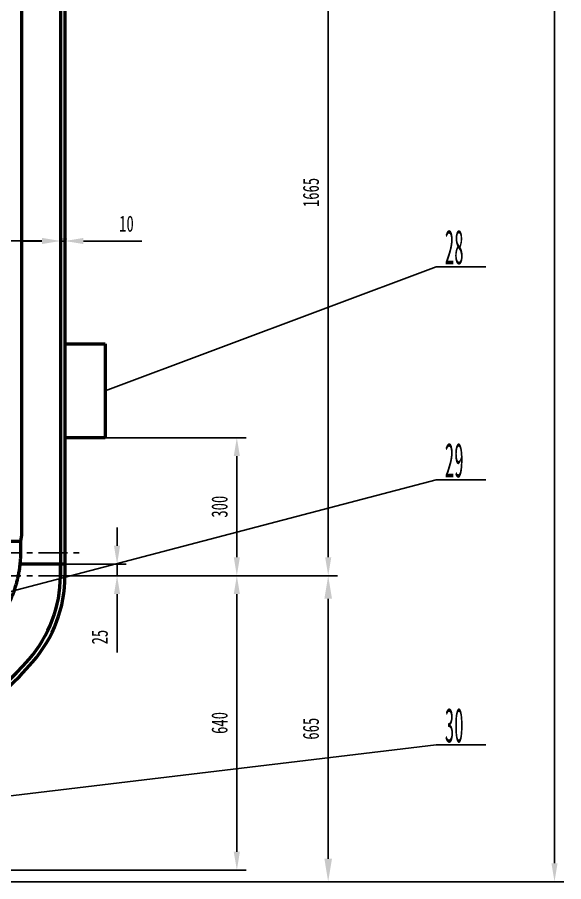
# Model space of a CAD drawing. Header units: millimetres. Extents: x -11803 to 14115, y -852 to 12275.
# Drawn here: x 9056 to 10244, y 5874 to 7753 of the extents above; entities that cross this region are included whole.
import ezdxf

# ---------------------------------------------------------------- set-up
doc = ezdxf.new("R2010")
doc.units = ezdxf.units.MM
doc.linetypes.add('CENTERX2', pattern=[101.6, 63.5, -12.7, 12.7, -12.7])
doc.layers.get('Defpoints').update_dxf_attribs({"lineweight": 0})
for name, color, linetype, lineweight in [('CAXA0', 7, 'Continuous', 70), ('CAXA3', 7, 'Continuous', 25), ('中心线', 1, 'CENTERX2', 25), ('粗实线', 7, 'Continuous', 50)]:
    doc.layers.add(name, color=color, linetype=linetype, lineweight=lineweight)
doc.layers.add('细实线', color=125, linetype='Continuous')
doc.styles.add('标准', font='SimSun.ttf', dxfattribs={"width": 0.667})
doc.styles.add('样式 7', font='SimSun.ttf', dxfattribs={"width": 0.4})
doc.dimstyles.new('标准', dxfattribs={"dimscale": 10, "dimtxt": 3.5, "dimasz": 4, "dimexe": 2, "dimexo": 0, "dimgap": 2, "dimtad": 1, "dimdec": 1, "dimdsep": 46, "dimtxsty": '标准', "dimcen": 0, "dimdle": 2, "dimazin": 2, "dimtfac": 1, "dimtdec": 1, "dimtmove": 0, "dimatfit": 3, "dimfxl": 0, "dimtolj": 1, "dimtzin": 0, "dimarcsym": 0})

# ---------------------------------------------------------------- blocks, each defined once
blk = doc.blocks.new('*D54')
at = {"layer": 'Defpoints', "color": 0, "linetype": 'Continuous', "lineweight": 25}
for p in [(9065.9, 8204), (9159.9, 6539), (9732, 6539)]:
    blk.add_point(p, dxfattribs=at)
at = {"layer": '细实线', "color": 0, "linetype": 'Continuous', "lineweight": -2}
for p, q in [((9065.9, 8204), (9752, 8204)), ((9732, 8164), (9732, 6579)), ((9159.9, 6539), (9752, 6539))]:
    blk.add_line(p, q, dxfattribs=at)
at = {"layer": '细实线', "color": 0, "linetype": 'Continuous', "lineweight": 25}
for points in [[(9725.3, 8164), (9738.6, 8164), (9732, 8204)], [(9725.3, 6579), (9738.6, 6579), (9732, 6539)]]:
    blk.add_solid(points, dxfattribs=at)
at = {"layer": '细实线', "color": 0, "linetype": 'Continuous', "lineweight": -3, "insert": (9694.5, 7372), "char_height": 35, "attachment_point": 5, "rotation": 90, "style": '标准'}
blk.add_mtext('\\A1;\\fFangSong_GB2312;1665', dxfattribs=at)
blk = doc.blocks.new('*D55')
at = {"layer": 'Defpoints', "color": 0, "linetype": 'Continuous', "lineweight": 25}
for p in [(9159.9, 6539), (8199.4, 5874), (9731.9, 5874)]:
    blk.add_point(p, dxfattribs=at)
at = {"layer": '细实线', "color": 0, "linetype": 'Continuous', "lineweight": -2}
for p, q in [((9159.9, 6539), (9751.9, 6539)), ((9731.9, 6489), (9731.9, 5924)), ((8199.4, 5874), (9751.9, 5874))]:
    blk.add_line(p, q, dxfattribs=at)
at = {"layer": '细实线', "color": 0, "linetype": 'Continuous', "lineweight": 25}
for points in [[(9723.6, 6489), (9740.2, 6489), (9731.9, 6539)], [(9723.6, 5924), (9740.2, 5924), (9731.9, 5874)]]:
    blk.add_solid(points, dxfattribs=at)
at = {"layer": '细实线', "color": 0, "linetype": 'Continuous', "lineweight": -3, "insert": (9694.4, 6206.5), "char_height": 35, "attachment_point": 5, "rotation": 90, "style": '标准'}
blk.add_mtext('\\A1;\\fFangSong_GB2312;665', dxfattribs=at)
blk = doc.blocks.new('*D56')
at = {"layer": 'Defpoints', "color": 0, "linetype": 'Continuous', "lineweight": 25}
for p in [(9247.4, 6839), (9159.9, 6539), (9533.4, 6539)]:
    blk.add_point(p, dxfattribs=at)
at = {"layer": '细实线', "color": 0, "linetype": 'Continuous', "lineweight": -2}
for p, q in [((9247.4, 6839), (9553.4, 6839)), ((9533.4, 6799), (9533.4, 6579)), ((9159.9, 6539), (9553.4, 6539))]:
    blk.add_line(p, q, dxfattribs=at)
at = {"layer": '细实线', "color": 0, "linetype": 'Continuous', "lineweight": 25}
for points in [[(9526.7, 6799), (9540, 6799), (9533.4, 6839)], [(9526.7, 6579), (9540, 6579), (9533.4, 6539)]]:
    blk.add_solid(points, dxfattribs=at)
at = {"layer": '细实线', "color": 0, "linetype": 'Continuous', "lineweight": -3, "insert": (9495.9, 6689), "char_height": 35, "attachment_point": 5, "rotation": 90, "style": '标准'}
blk.add_mtext('\\A1;\\fFangSong_GB2312;300', dxfattribs=at)
blk = doc.blocks.new('*D61')
at = {"layer": 'Defpoints', "color": 0, "linetype": 'Continuous', "lineweight": 25}
for p in [(9159.9, 6539), (9533.4, 6539), (8491.9, 5899)]:
    blk.add_point(p, dxfattribs=at)
at = {"layer": '细实线', "color": 0, "linetype": 'Continuous', "lineweight": -2}
for p, q in [((9159.9, 6539), (9553.4, 6539)), ((9533.4, 5939), (9533.4, 6499)), ((8491.9, 5899), (9553.4, 5899))]:
    blk.add_line(p, q, dxfattribs=at)
at = {"layer": '细实线', "color": 0, "linetype": 'Continuous', "lineweight": 25}
for points in [[(9526.7, 6499), (9540, 6499), (9533.4, 6539)], [(9526.7, 5939), (9540, 5939), (9533.4, 5899)]]:
    blk.add_solid(points, dxfattribs=at)
at = {"layer": '细实线', "color": 0, "linetype": 'Continuous', "lineweight": -3, "insert": (9495.9, 6219), "char_height": 35, "attachment_point": 5, "rotation": 90, "style": '标准'}
blk.add_mtext('\\A1;\\fFangSong_GB2312;640', dxfattribs=at)
blk = doc.blocks.new('*D70')
at = {"layer": 'Defpoints', "color": 0, "linetype": 'Continuous', "lineweight": 25}
for p in [(9159.9, 6564), (9159.9, 6539), (9273.1, 6539)]:
    blk.add_point(p, dxfattribs=at)
at = {"layer": '细实线', "color": 0, "linetype": 'Continuous', "lineweight": -2}
for p, q in [((9273.1, 6604), (9273.1, 6644)), ((9159.9, 6564), (9293.1, 6564)), ((9273.1, 6564), (9273.1, 6539)), ((9159.9, 6539), (9293.1, 6539)), ((9273.1, 6499), (9273.1, 6372.2))]:
    blk.add_line(p, q, dxfattribs=at)
at = {"layer": '细实线', "color": 0, "linetype": 'Continuous', "lineweight": 25}
for points in [[(9266.4, 6604), (9279.7, 6604), (9273.1, 6564)], [(9266.4, 6499), (9279.7, 6499), (9273.1, 6539)]]:
    blk.add_solid(points, dxfattribs=at)
at = {"layer": '细实线', "color": 0, "linetype": 'Continuous', "lineweight": -3, "insert": (9235.6, 6405.6), "char_height": 35, "attachment_point": 5, "rotation": 90, "style": '标准'}
blk.add_mtext('\\A1;\\fFangSong_GB2312;25', dxfattribs=at)
blk = doc.blocks.new('*D71')
at = {"layer": 'Defpoints', "color": 0, "linetype": 'Continuous', "lineweight": 25}
for p in [(9159.9, 7374.8), (9159.9, 7266.4), (9149.9, 7060.9)]:
    blk.add_point(p, dxfattribs=at)
at = {"layer": '细实线', "color": 0, "linetype": 'Continuous', "lineweight": -2}
for p, q in [((9159.9, 7374.8), (9159.9, 7246.4)), ((9149.9, 7060.9), (9149.9, 7286.4)), ((9109.9, 7266.4), (9069.9, 7266.4)), ((9149.9, 7266.4), (9159.9, 7266.4)), ((9199.9, 7266.4), (9327, 7266.4))]:
    blk.add_line(p, q, dxfattribs=at)
at = {"layer": '细实线', "color": 0, "linetype": 'Continuous', "lineweight": 25}
for points in [[(9109.9, 7273.1), (9109.9, 7259.8), (9149.9, 7266.4)], [(9199.9, 7273.1), (9199.9, 7259.8), (9159.9, 7266.4)]]:
    blk.add_solid(points, dxfattribs=at)
at = {"layer": '细实线', "color": 0, "linetype": 'Continuous', "lineweight": 25, "insert": (9293.5, 7303.9), "char_height": 35, "attachment_point": 5, "style": '标准'}
blk.add_mtext('\\A1;\\fFangSong_GB2312;10', dxfattribs=at)
blk = doc.blocks.new('*D75')
at = {"layer": 'Defpoints', "color": 0, "lineweight": 25}
for p in [(7149.9, 7267.7), (9149.9, 7267.7), (9149.9, 7266.5)]:
    blk.add_point(p, dxfattribs=at)
at = {"layer": '细实线', "color": 0, "lineweight": -2}
for p, q in [((7149.9, 7267.7), (7149.9, 7246.5)), ((7189.9, 7266.5), (9109.9, 7266.5)), ((9149.9, 7267.7), (9149.9, 7246.5))]:
    blk.add_line(p, q, dxfattribs=at)
at = {"layer": '细实线', "color": 0, "lineweight": 25}
for points in [[(7189.9, 7273.2), (7189.9, 7259.8), (7149.9, 7266.5)], [(9109.9, 7273.2), (9109.9, 7259.8), (9149.9, 7266.5)]]:
    blk.add_solid(points, dxfattribs=at)
at = {"layer": '细实线', "color": 3, "lineweight": -3, "insert": (7985.1, 7331.9), "char_height": 35, "attachment_point": 5, "style": '标准'}
blk.add_mtext('\\A1;φ2000', dxfattribs=at)

msp = doc.modelspace()

# ---------------------------------------------------------------- linework, layer by layer
at = {"layer": 'CAXA0', "linetype": 'Continuous', "lineweight": 70}
msp.add_line((9159.914, 7270.22), (9159.914, 7271.148), dxfattribs=at)
at = {"layer": 'CAXA0', "linetype": 'Continuous', "lineweight": 50}
msp.add_line((9159.914, 6563.978), (9062.607, 6563.978), dxfattribs=at)
at = {"layer": 'CAXA0', "lineweight": 50}
msp.add_line((9149.914, 6538.978), (9149.914, 6563.978), dxfattribs=at)
at = {"layer": 'CAXA3', "linetype": 'Continuous', "lineweight": 50}
for p, q in [((7235.914, 6613.978), (9063.914, 6613.978)), ((9063.913, 6613.978), (9065.914, 6627.056)), ((9063.914, 6588.978), (9063.914, 6613.978))]:
    msp.add_line(p, q, dxfattribs=at)
at = {"layer": '中心线'}
for p, q in [((7070.086, 6588.978), (9194.106, 6588.978)), ((7070.086, 6538.978), (9194.106, 6538.978))]:
    msp.add_line(p, q, dxfattribs=at)
at = {"layer": '粗实线', "linetype": 'Continuous', "lineweight": 50}
for p, q in [((9065.914, 6627.056), (9065.914, 9000.9)), ((9159.914, 8100.694), (9159.914, 6538.978)), ((9149.914, 8096.552), (9149.914, 6538.978)), ((9159.914, 7042.62), (9247.407, 7042.62)), ((9247.407, 7042.62), (9247.407, 6838.978)), ((9247.407, 6838.978), (9159.914, 6838.978))]:
    msp.add_line(p, q, dxfattribs=at)
at = {"layer": '粗实线', "lineweight": 50}
for centre, radius, start, end in [((8874.43, 6538.978), 275.484, 318.878705, 0), ((8537.467, 6833.191), 722.815, 293.156791, 318.876303)]:
    msp.add_arc(centre, radius, start, end, dxfattribs=at)
at = {"layer": '粗实线', "linetype": 'Continuous', "lineweight": 50}
for centre, radius, start, end in [((8874.43, 6538.978), 285.484, 318.878705, 0), ((8537.467, 6833.191), 732.815, 293.156791, 318.876303)]:
    msp.add_arc(centre, radius, start, end, dxfattribs=at)
msp.add_rational_spline([(8178.414, 6125.203), (8182.385, 6125.265), (8200.179, 6125.602), (8231.482, 6126.659), (8273.177, 6129.02), (8315.123, 6132.394), (8357.377, 6136.822), (8414.088, 6144.2), (8484.745, 6156.201), (8567.694, 6175.059), (8647.743, 6198.395), (8723.51, 6226.034), (8817.173, 6268.246), (8916.579, 6329.431), (9002.763, 6412.685), (9053.189, 6500.629), (9063.914, 6560.107), (9063.914, 6588.978)], [0.989139668756, 0.98681302342, 0.976174146106, 0.966244694363, 0.949837051723, 0.935793309252, 0.922567361576, 0.906572238632, 0.889399505324, 0.873385451079, 0.861943360605, 0.855078928589, 0.852027874778, 0.85965534295, 0.887114069143, 0.932878638147, 0.975592231766, 1], degree=3, knots=[0, 0, 0, 0, 10.09610383, 44.71920614, 79.34230845, 113.96541076, 148.58851308, 183.21161539, 252.45782001, 321.70402464, 390.95022927, 460.19643389, 529.44263852, 667.93504777, 806.42745702, 944.91986627, 1083.41227552, 1083.41227552, 1083.41227552, 1083.41227552], dxfattribs=at)
at = {"layer": '细实线', "linetype": 'Continuous', "lineweight": 25}
for p, q in [((10223.728, 10838.698), (10223.728, 5913.978)), ((8149.914, 5873.978), (10243.728, 5873.978))]:
    msp.add_line(p, q, dxfattribs=at)
at = {"layer": '细实线'}
for p, q in [((9247.407, 6940.799), (9966.679, 7210.596)), ((9966.679, 7210.596), (10074.331, 7210.596)), ((8209.914, 6286.577), (9966.679, 6747.494)), ((9966.679, 6747.494), (10074.331, 6747.494)), ((8472.414, 5992.489), (9966.679, 6171.282)), ((9966.679, 6171.282), (10074.331, 6171.282))]:
    msp.add_line(p, q, dxfattribs=at)
at = {"layer": '细实线', "linetype": 'Continuous', "lineweight": 25}
msp.add_solid([(10217.061, 5913.978), (10230.394, 5913.978), (10223.728, 5873.978)], dxfattribs=at)

# ---------------------------------------------------------------- texts
at = {"layer": '细实线', "char_height": 75, "width": 144.79543, "attachment_point": 1, "style": '样式 7'}
for s, insert in [('{\\Ftxt|c0;28}', (9985.372, 7290.995)), ('{\\Ftxt|c0;29}', (9985.372, 6827.893)), ('{\\Ftxt|c0;30}', (9985.372, 6251.681))]:
    msp.add_mtext(s, dxfattribs=dict(at, insert=insert))

# ---------------------------------------------------------------- dimensions: what is measured, and where the dimension line sits
at = {"layer": '细实线', "linetype": 'Continuous', "lineweight": -3}
dim = msp.add_linear_dim(base=(9731.97, 6538.978), p1=(9065.914, 8203.978), p2=(9159.914, 6538.978), angle=90, text='\\fFangSong_GB2312;1665', dimstyle='标准', override={"dimasz": 4}, dxfattribs=at)
dim.commit()
dim.dimension.update_dxf_attribs({"geometry": '*D54', "text_midpoint": (9731.97, 7371.951), "dimtype": 160})
at = {"layer": '细实线', "linetype": 'Continuous', "lineweight": 25}
dim = msp.add_linear_dim(base=(9159.914, 7266.425), p1=(9149.914, 7060.87), p2=(9159.914, 7374.753), text='\\fFangSong_GB2312;10', dimstyle='标准', dxfattribs=at)
dim.commit()
dim.dimension.update_dxf_attribs({"geometry": '*D71', "text_midpoint": (9293.479, 7266.425), "dimtype": 160})
at = {"layer": '细实线', "lineweight": -3}
dim = msp.add_linear_dim(base=(9149.914, 7266.512), p1=(7149.914, 7267.728), p2=(9149.914, 7267.728), text='φ2000', dimstyle='标准', override={"dimclrt": 3, "dimtmove": 2}, dxfattribs=at)
dim.commit()
dim.dimension.update_dxf_attribs({"geometry": '*D75', "text_midpoint": (7985.142, 7331.869), "dimtype": 160})
at = {"layer": '细实线', "linetype": 'Continuous', "lineweight": -3}
for p1, text, picture, middle in [((9247.407, 6838.978), '\\fFangSong_GB2312;300', '*D56', (9495.851, 6688.978)), ((8491.914, 5898.978), '\\fFangSong_GB2312;640', '*D61', (9495.851, 6218.978))]:
    dim = msp.add_linear_dim(base=(9533.351, 6538.978), p1=p1, p2=(9159.914, 6538.978), angle=90, text=text, dimstyle='标准', dxfattribs=at)
    dim.commit()
    dim.dimension.update_dxf_attribs({"geometry": picture, "text_midpoint": middle})
dim = msp.add_linear_dim(base=(9273.066, 6538.978), p1=(9159.914, 6563.978), p2=(9159.914, 6538.978), angle=90, text='\\fFangSong_GB2312;25', dimstyle='标准', dxfattribs=at)
dim.commit()
dim.dimension.update_dxf_attribs({"geometry": '*D70', "text_midpoint": (9273.066, 6405.602), "dimtype": 160})
dim = msp.add_linear_dim(base=(9731.891, 5873.978), p1=(9159.914, 6538.978), p2=(8199.414, 5873.978), angle=90, text='\\fFangSong_GB2312;665', dimstyle='标准', override={"dimasz": 5}, dxfattribs=at)
dim.commit()
dim.dimension.update_dxf_attribs({"geometry": '*D55', "text_midpoint": (9694.391, 6206.478)})

doc.saveas('drawing.dxf')
